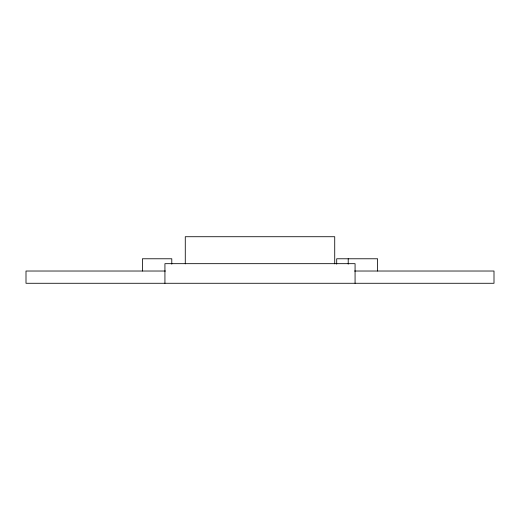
<?xml version="1.0" encoding="UTF-8"?>
<svg xmlns="http://www.w3.org/2000/svg" width="520" height="520" viewBox="0 0 520 520"><rect width="100%" height="100%" fill="white"/><g stroke="black" fill="none" stroke-linecap="round" stroke-linejoin="round"><path stroke-width="0.78" d="M165.431 271.024L26 271.024L26 283.276L494 283.276L494 271.024L354.569 271.024M377.611 271.024L377.611 258.778L336.7 258.778L336.7 264.134M355.069 283.276L355.069 263.673L164.931 263.673L164.931 283.276M348.212 258.778L348.212 264.134M334.724 263.848L334.724 236.724L185.276 236.724L185.276 263.848M171.789 264.134L171.789 258.778L142.389 258.778L142.389 271.024"/></g></svg>
